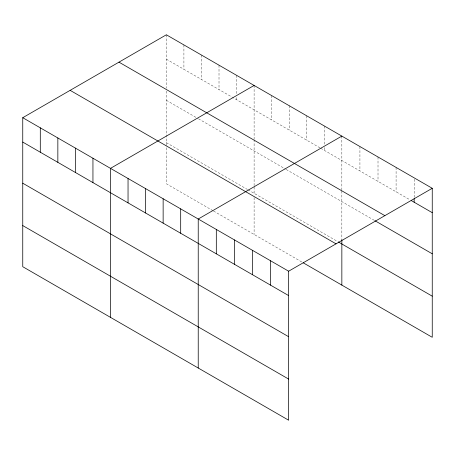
<?xml version="1.0" encoding="UTF-8"?>
<svg xmlns="http://www.w3.org/2000/svg" width="455" height="455" viewBox="0 0 455 455"><rect width="100%" height="100%" fill="white"/><g stroke="black" fill="none" stroke-linecap="round" stroke-linejoin="round"><path stroke-width="0.34" stroke-dasharray="2.27 1.71" d="M166.365 59.161L320.064 147.903M320.667 148.25L409.949 199.796M166.365 100.288L197.828 118.459M198.437 118.806L285.575 169.112M286.178 169.465L374.391 220.396M166.365 142.665L247.452 189.479M248.055 189.826L337.616 241.531M212.957 210.693L166.365 183.792L166.365 145.498M213.566 211.04L301.91 262.046M414.169 179.247L414.169 197.356M396.089 167.417L396.089 191.794M378.008 156.981L378.008 181.357M359.928 146.538L359.928 170.915M341.847 136.102L341.847 190.258M341.847 190.969L341.847 239.739M324.301 125.972L324.301 144.775M324.301 147.562L324.301 150.349M306.75 115.837L306.75 140.214M289.204 105.708L289.204 130.084M271.658 95.578L271.658 119.955M254.106 85.443L254.106 138.894M254.106 139.605L254.106 186.26M254.106 186.965L254.106 194.74M254.106 197.578L254.106 234.45M236.56 75.314L236.56 94.117M236.56 97.603L236.56 99.691M219.009 65.184L219.009 89.561M201.463 55.049L201.463 79.426M183.911 44.92L183.911 69.296M166.365 34.785L166.365 88.236M166.365 91.074L166.365 144.792"/><path stroke-width="0.68" d="M22.75 117.703L288.635 271.208L288.635 420.215L22.75 266.704L22.75 117.703L166.365 34.785L432.25 188.296L432.25 337.297L303.121 262.745M254.106 85.443L110.491 168.361L110.491 317.363M341.847 136.102L198.232 219.02L198.232 368.021M288.635 271.208L432.25 188.296M411.155 200.496L432.25 212.673M118.971 62.147L384.856 215.659M374.994 220.743L432.25 253.799M338.219 241.884L432.25 296.171M70.144 90.34L336.029 243.846M22.75 142.079L288.635 295.585M22.75 183.206L288.635 336.711M22.75 225.578L288.635 379.083M414.169 198.75L414.169 202.23M341.847 239.739L341.847 285.103M270.554 260.772L270.554 285.149M252.474 250.335L252.474 274.712M234.393 239.893L234.393 264.27M216.313 229.456L216.313 253.833M180.686 208.885L180.686 233.261M163.14 198.755L163.14 223.132M145.589 188.62L145.589 212.997M128.043 178.491L128.043 202.867M92.945 158.226L92.945 182.603M75.394 148.097L75.394 172.473M57.848 137.967L57.848 162.344M40.296 127.832L40.296 152.209"/></g></svg>
